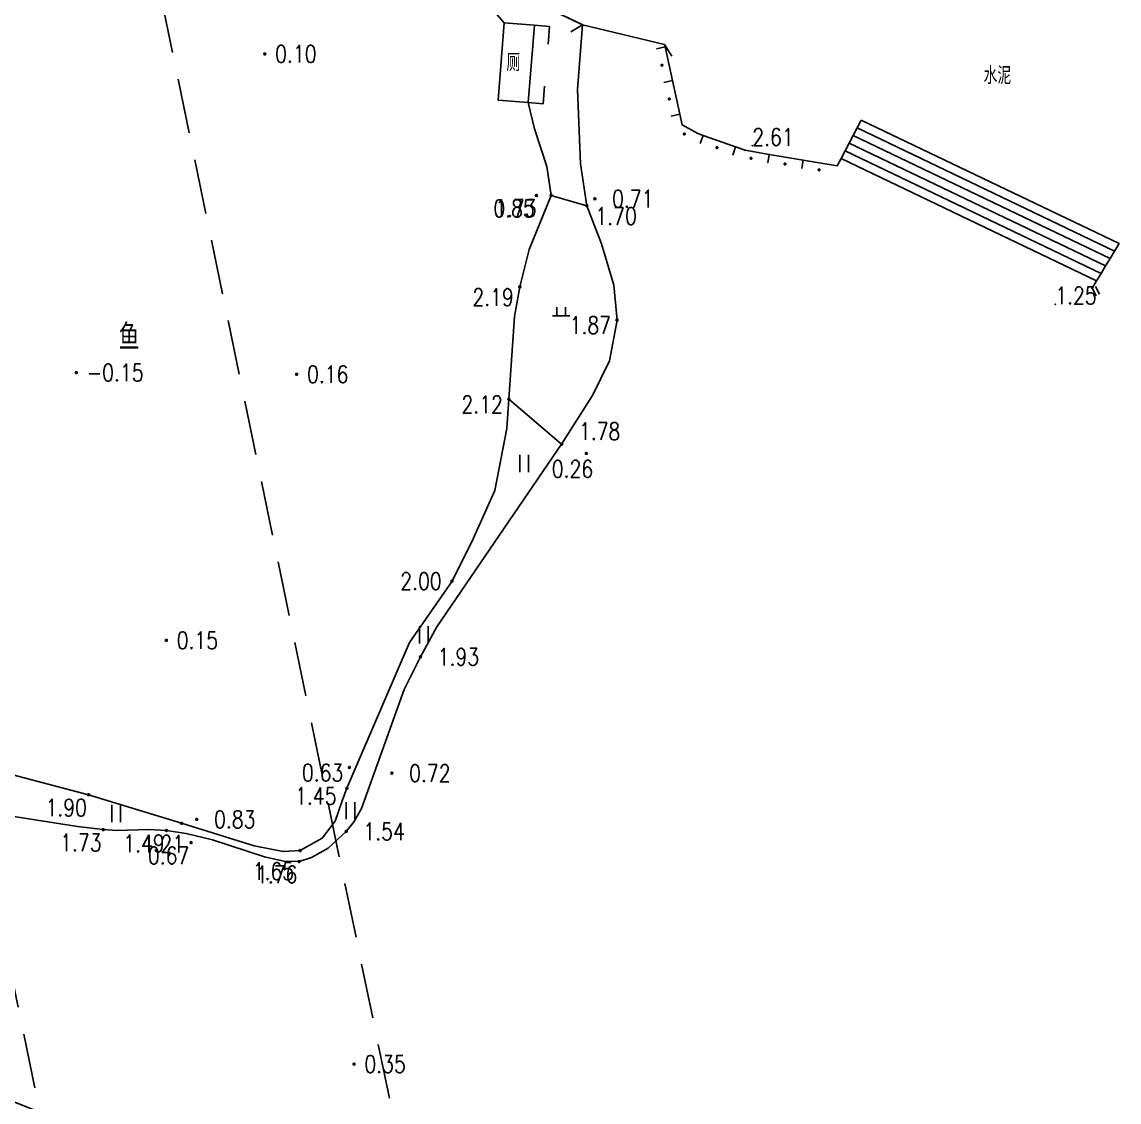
# Model space of a CAD drawing. Extents: x 500036 to 1001740, y 2543128 to 5086681.
# Drawn here: x 500827.8 to 500891.4, y 2543789.5 to 2543852.1 of the extents above; entities that cross this region are included whole.
import ezdxf
from ezdxf.enums import TextEntityAlignment as Align

# ---------------------------------------------------------------- set-up
doc = ezdxf.new("R2010")
doc.units = 0
doc.header["$LTSCALE"] = 0.5
doc.linetypes.add('CENTER', pattern=[50.8, 31.75, -6.35, 6.35, -6.35])
doc.linetypes.add('HIDDEN', pattern=[9.525, 6.35, -3.175])
doc.layers.get('0').update_dxf_attribs({"linetype": 'CONTINUOUS', "lineweight": 5})
for name, color, linetype in [('GCD', 8, 'CONTINUOUS'), ('L-河涌边线', 160, 'CONTINUOUS'), ('地形图', 8, 'CONTINUOUS')]:
    doc.layers.add(name, color=color, linetype=linetype)
doc.styles.add('HZ', font='romans.shx', dxfattribs={"width": 0.8, "bigfont": 'hztxt.shx'})
doc.linetypes.add('10421', pattern='A,2,[150,AAA.SHX,S=1,R=0,X=0,Y=1],1e-11', length=2)
doc.linetypes.add('1161', pattern='A,0,[149,AAA.SHX,S=0.15,R=0,X=0,Y=0],-1.6', length=1.6)

# ---------------------------------------------------------------- blocks, each defined once
blk = doc.blocks.new('GC200')
at = {"linetype": 'Continuous', "const_width": 0.2, "flags": 128}
blk.add_lwpolyline([(-0.1, 0, 1), (0.1, 0, 1)], format="xyb", close=True, dxfattribs=at)
blk = doc.blocks.new('gc121')
for p, q in [((-0.5, -1), (-0.5, 1)), ((0.5, -1), (0.5, 1))]:
    blk.add_line(p, q)
blk = doc.blocks.new('gc119')
for p, q in [((-1, 0), (1, 0)), ((-0.5, 1), (-0.5, 0)), ((0.5, 1), (0.5, 0))]:
    blk.add_line(p, q)

msp = doc.modelspace()

# ---------------------------------------------------------------- linework, layer by layer
at = {"layer": 'L-河涌边线', "linetype": 'HIDDEN'}
for points in [[(500849.141, 2543789.695), (500824.636, 2543907.953), (500832.14, 2544016.338), (500837.135, 2544079.62), (500821.772, 2544097.598), (500808.522, 2544098.63)], [(500829.557, 2543785.637), (500804.493, 2543906.59), (500812.194, 2544017.816), (500816.544, 2544072.929), (500811.953, 2544078.302), (500806.968, 2544078.69)]]:
    msp.add_lwpolyline(points, dxfattribs=at)
at = {"layer": '地形图', "linetype": 'Continuous', "const_width": 0.1, "flags": 128}
msp.add_lwpolyline([(500718.163, 2543932.969), (500723.117, 2543931.491), (500731.736, 2543928.522), (500747.856, 2543922.918), (500759.558, 2543918.497), (500769.382, 2543914.433), (500782.967, 2543908.79), (500789.252, 2543905.346), (500793.368, 2543902.529), (500801.015, 2543896.592), (500810.226, 2543889.894), (500816.108, 2543885.282), (500819.844, 2543881.332), (500823.339, 2543874.998), (500827.173, 2543870.653), (500832.327, 2543866.37), (500839.886, 2543861.653), (500846.987, 2543858.268), (500860.343, 2543851.928)], dxfattribs=at)
at = {"layer": '地形图', "linetype": '10421', "elevation": 2.195, "flags": 128}
msp.add_lwpolyline([(500853.217, 2543854.366), (500835.177, 2543862.446), (500828.205, 2543865.001), (500822.091, 2543866.728), (500820.627, 2543866.946), (500819.731, 2543866.658), (500818.723, 2543865.421), (500817.63, 2543862.936), (500814.345, 2543854.465), (500812.834, 2543850.475), (500810.037, 2543840.812), (500806.11, 2543828.506), (500805.727, 2543827.061), (500804.838, 2543822.68), (500804.572, 2543821.484), (500804.454, 2543820.243), (500804.763, 2543818.752), (500805.363, 2543817.456), (500806.181, 2543816.572), (500807.467, 2543815.699), (500811.048, 2543814.562), (500823.932, 2543809.334), (500831.71, 2543807.287), (500837.095, 2543805.632), (500841.314, 2543804.319), (500842.98, 2543803.988), (500843.969, 2543804.05), (500845.254, 2543804.769), (500846.002, 2543805.751), (500846.397, 2543806.937), (500846.68, 2543807.663), (500850.307, 2543816.108), (500852.774, 2543819.669), (500854.009, 2543822.113), (500855.249, 2543824.92), (500855.955, 2543828.514), (500856.069, 2543830.213), (500856.395, 2543835.008), (500856.705, 2543836.732), (500857.238, 2543838.892), (500858.524, 2543842.038), (500858.267, 2543843.708), (500857.558, 2543845.887), (500857.189, 2543847.422), (500855.442, 2543847.564), (500855.802, 2543852.036), (500854.822, 2543853.147)], close=True, dxfattribs=at)
at = {"layer": '地形图', "linetype": '10421', "flags": 128}
msp.add_lwpolyline([(500860.343, 2543851.928), (500860.047, 2543848.173), (500860.224, 2543843.871), (500860.586, 2543841.436), (500861.444, 2543839.235), (500862.157, 2543836.826), (500862.338, 2543834.809), (500861.901, 2543832.451), (500860.911, 2543830.439), (500859.128, 2543827.609), (500851.893, 2543817.011), (500850.945, 2543815.282), (500850.008, 2543813.394), (500847.518, 2543806.489), (500847.098, 2543805.734), (500846.64, 2543805.158), (500845.603, 2543804.195), (500844.63, 2543803.65), (500843.912, 2543803.41), (500843.033, 2543803.431), (500841.899, 2543803.694), (500838.886, 2543804.666), (500837.358, 2543805.028), (500836.219, 2543805.211), (500835.198, 2543805.278), (500833.319, 2543805.204), (500832.559, 2543805.261), (500831.069, 2543805.446), (500823.29, 2543806.657), (500820.881, 2543807.2), (500817.506, 2543808.162), (500813.685, 2543809.652), (500811.133, 2543811.063), (500810.562, 2543811.189), (500809.059, 2543811.24), (500806.627, 2543811.101), (500804.968, 2543810.83), (500804.108, 2543810.524), (500803.544, 2543810.028), (500802.875, 2543809.264), (500802.289, 2543808.208), (500801.898, 2543807.177), (500801.711, 2543806.174), (500801.722, 2543805.504), (500802.184, 2543804.167), (500802.293, 2543803.494), (500802.284, 2543802.744), (500802.173, 2543802.052), (500802.121, 2543801.759), (500802.038, 2543801.542), (500801.778, 2543801.351), (500798.924, 2543800.552), (500798.309, 2543800.226), (500798.148, 2543800.084), (500798.065, 2543799.938), (500797.985, 2543799.517), (500798.448, 2543797.098), (500798.544, 2543796.806), (500798.733, 2543796.507), (500798.851, 2543796.454), (500799.025, 2543796.436), (500799.182, 2543796.474), (500799.312, 2543796.541), (500800.273, 2543797.618), (500800.469, 2543797.754), (500800.737, 2543797.895), (500801.053, 2543797.953), (500801.388, 2543797.941), (500804.649, 2543797.386), (500805.832, 2543797.09), (500809.789, 2543795.991), (500814.45, 2543794.43), (500819.265, 2543792.747), (500823.708, 2543790.935), (500830.01, 2543788.428), (500830.42, 2543788.161), (500830.684, 2543787.752), (500830.717, 2543787.25), (500830.635, 2543786.574), (500828.876, 2543781.625), (500824.671, 2543771.397), (500823.392, 2543767.802), (500820.356, 2543759.78), (500819.801, 2543757.665), (500819.636, 2543756.3), (500819.695, 2543755.201), (500819.926, 2543753.871), (500820.289, 2543752.135), (500820.164, 2543750.426), (500819.733, 2543748.326), (500814.277, 2543735.818), (500812.157, 2543730.812), (500810.77, 2543727.398), (500810.197, 2543726.096), (500804.923, 2543715.593), (500801.135, 2543708.145), (500800.056, 2543706.559), (500799.568, 2543706.249), (500798.843, 2543705.997), (500797.404, 2543705.787), (500796.77, 2543705.817), (500796.121, 2543705.928), (500789.994, 2543708.502), (500787.543, 2543709.301), (500781.647, 2543711.482), (500775.489, 2543713.089), (500771.585, 2543714.053), (500760.307, 2543715.899), (500759.63, 2543715.908), (500759.318, 2543715.773), (500759.19, 2543715.596), (500759.132, 2543715.308), (500758.909, 2543712.025), (500758.852, 2543710.191), (500758.616, 2543704.913), (500758.641, 2543703.982), (500758.815, 2543703.42), (500759.291, 2543702.774), (500759.912, 2543702.198), (500760.502, 2543701.735), (500762.052, 2543700.977), (500767.871, 2543698.438), (500770.746, 2543697.33), (500775.392, 2543695.692), (500776.018, 2543695.527), (500776.429, 2543695.584), (500777.993, 2543696.026), (500778.308, 2543696.078), (500778.564, 2543696.038), (500778.801, 2543695.977), (500786.589, 2543693.437), (500788.881, 2543692.619), (500791.081, 2543691.701), (500793.057, 2543690.679), (500793.256, 2543690.443), (500793.444, 2543690.116), (500793.597, 2543689.678), (500793.583, 2543689.13), (500793.424, 2543688.696), (500792.696, 2543687.458), (500792.27, 2543686.532), (500789.308, 2543677.158), (500787.385, 2543672.284), (500786.233, 2543668.935), (500784.592, 2543662.504), (500783.42, 2543656.342), (500783.174, 2543653.102), (500783.306, 2543649.457), (500783.549, 2543647.984), (500784.91, 2543643.685), (500785.566, 2543641.799), (500786.043, 2543639.398), (500786.337, 2543637.109), (500786.169, 2543630.304), (500786.054, 2543629.794), (500785.868, 2543629.496), (500785.369, 2543629.434), (500784.87, 2543629.534), (500782.302, 2543630.056), (500780.179, 2543630.601), (500776.162, 2543631.868), (500773.51, 2543632.933), (500768.622, 2543635.33), (500764.488, 2543637.161), (500762.961, 2543637.683), (500760.591, 2543638.221), (500758.572, 2543638.617), (500757.477, 2543638.755), (500756.614, 2543638.711), (500754.644, 2543637.464), (500753.951, 2543637.222), (500749.75, 2543637.4), (500747.868, 2543637.509), (500747.238, 2543637.413), (500746.88, 2543637.207), (500746.726, 2543637.013), (500746.522, 2543636.579), (500746.314, 2543635.787), (500746.138, 2543635.303), (500745.946, 2543635.058), (500741.716, 2543632.814), (500739.79, 2543631.823), (500734.266, 2543628.917), (500733.774, 2543628.751), (500733.273, 2543628.674), (500733.04, 2543628.823), (500732.916, 2543629.01), (500732.441, 2543630.626), (500732.355, 2543630.78), (500732.197, 2543630.906), (500731.749, 2543631.013), (500731.241, 2543631.002), (500724.288, 2543630.447), (500712.949, 2543630.645), (500711.325, 2543630.634), (500700.435, 2543629.704), (500690.727, 2543628.745), (500688.358, 2543628.605), (500683.424, 2543628.311), (500679.368, 2543628.16), (500675.508, 2543628.369), (500672.672, 2543628.904), (500670.448, 2543629.513), (500669.135, 2543630.089), (500666.228, 2543631.331), (500663.88, 2543632.429), (500662.231, 2543633.593), (500661.28, 2543634.705), (500660.618, 2543636.077), (500659.469, 2543640.107), (500658.985, 2543641.512), (500658.469, 2543642.778), (500656.226, 2543646.444), (500655.177, 2543647.656), (500648.572, 2543653.759), (500648.131, 2543654.519), (500647.792, 2543655.337), (500647.668, 2543656.082), (500647.599, 2543656.926), (500648.349, 2543665.451), (500648.591, 2543668.017), (500648.598, 2543669.946), (500648.074, 2543678.756), (500648.063, 2543679.504), (500648.153, 2543680.673), (500648.66, 2543685.231), (500649.522, 2543690.364), (500649.605, 2543691.42), (500649.602, 2543692.247), (500649.394, 2543692.709), (500649.152, 2543693.058), (500639.722, 2543698.395), (500639.047, 2543698.96), (500638.606, 2543699.429), (500638.363, 2543700.114), (500638.123, 2543701.005), (500637.19, 2543705.892), (500637.056, 2543707.165), (500637.173, 2543709.494), (500637.972, 2543713.611), (500638.014, 2543714.168), (500637.897, 2543715.46), (500637.016, 2543719.21), (500636.885, 2543720.059), (500636.661, 2543722.165), (500636.162, 2543732.418), (500636.259, 2543733.964), (500636.438, 2543735.027), (500636.684, 2543735.902), (500637.752, 2543739.042), (500640.183, 2543744.392), (500644.069, 2543753.036), (500646.886, 2543758.268), (500646.946, 2543758.764), (500646.947, 2543759.128), (500646.805, 2543759.441), (500646.535, 2543759.695), (500644.538, 2543760.65)], dxfattribs=at)
at = {"layer": '地形图'}
for points in [[(500857.189, 2543847.422), (500855.442, 2543847.564), (500855.802, 2543852.036), (500857.551, 2543851.895), (500857.189, 2543847.422)], [(500858.34, 2543850.794), (500858.423, 2543851.824), (500857.551, 2543851.895)], [(500860.343, 2543851.928), (500859.661, 2543851.509)], [(500865.09, 2543850.79), (500860.343, 2543851.928)], [(500865.122, 2543850.645), (500864.633, 2543850.539)], [(500875.104, 2543843.743), (500873.133, 2543844.078), (500871.161, 2543844.414), (500869.763, 2543844.652), (500869.214, 2543844.846), (500867.329, 2543845.512), (500867.023, 2543845.62), (500866.107, 2543846.118), (500865.973, 2543846.737), (500865.547, 2543848.691), (500865.122, 2543850.645), (500865.091, 2543850.789), (500865.091, 2543850.79)], [(500865.091, 2543850.79), (500865.091, 2543850.789), (500865.509, 2543850.108)], [(500864.944, 2543849.533), (500864.949, 2543849.534), (500864.954, 2543849.534), (500864.959, 2543849.536), (500864.964, 2543849.538), (500864.969, 2543849.54), (500864.973, 2543849.543), (500864.977, 2543849.546), (500864.981, 2543849.55), (500864.984, 2543849.554), (500864.987, 2543849.558), (500864.989, 2543849.563), (500864.991, 2543849.568), (500864.993, 2543849.573), (500864.994, 2543849.578), (500864.994, 2543849.583), (500864.994, 2543849.589), (500864.993, 2543849.594), (500864.991, 2543849.599), (500864.989, 2543849.604), (500864.987, 2543849.608), (500864.984, 2543849.613), (500864.981, 2543849.617), (500864.979, 2543849.619), (500864.977, 2543849.62), (500864.973, 2543849.624), (500864.969, 2543849.627), (500864.964, 2543849.629), (500864.959, 2543849.631), (500864.954, 2543849.632), (500864.949, 2543849.633), (500864.944, 2543849.633), (500864.939, 2543849.633), (500864.933, 2543849.632), (500864.928, 2543849.631), (500864.923, 2543849.629), (500864.919, 2543849.627), (500864.914, 2543849.624), (500864.91, 2543849.62), (500864.907, 2543849.617), (500864.903, 2543849.613), (500864.901, 2543849.608), (500864.898, 2543849.604), (500864.896, 2543849.599), (500864.895, 2543849.594), (500864.894, 2543849.589), (500864.894, 2543849.583), (500864.894, 2543849.578), (500864.895, 2543849.573), (500864.896, 2543849.568), (500864.898, 2543849.563), (500864.901, 2543849.558), (500864.903, 2543849.554), (500864.907, 2543849.55), (500864.909, 2543849.548), (500864.91, 2543849.546), (500864.914, 2543849.543), (500864.919, 2543849.54), (500864.923, 2543849.538), (500864.928, 2543849.536), (500864.933, 2543849.534), (500864.939, 2543849.534), (500864.944, 2543849.533)], [(500864.909, 2543849.548), (500864.979, 2543849.619)], [(500865.547, 2543848.691), (500865.059, 2543848.585)], [(500857.189, 2543847.422), (500858.064, 2543847.352), (500858.137, 2543848.372)], [(500865.369, 2543847.579), (500865.374, 2543847.579), (500865.379, 2543847.58), (500865.385, 2543847.581), (500865.389, 2543847.583), (500865.394, 2543847.586), (500865.398, 2543847.589), (500865.403, 2543847.592), (500865.406, 2543847.596), (500865.41, 2543847.6), (500865.412, 2543847.604), (500865.415, 2543847.609), (500865.417, 2543847.614), (500865.418, 2543847.619), (500865.419, 2543847.624), (500865.419, 2543847.629), (500865.419, 2543847.634), (500865.418, 2543847.639), (500865.417, 2543847.645), (500865.415, 2543847.649), (500865.412, 2543847.654), (500865.41, 2543847.658), (500865.406, 2543847.663), (500865.404, 2543847.664), (500865.403, 2543847.666), (500865.398, 2543847.669), (500865.394, 2543847.672), (500865.389, 2543847.675), (500865.385, 2543847.677), (500865.379, 2543847.678), (500865.374, 2543847.679), (500865.369, 2543847.679), (500865.364, 2543847.679), (500865.359, 2543847.678), (500865.354, 2543847.677), (500865.349, 2543847.675), (500865.344, 2543847.672), (500865.34, 2543847.669), (500865.336, 2543847.666), (500865.332, 2543847.663), (500865.329, 2543847.658), (500865.326, 2543847.654), (500865.323, 2543847.649), (500865.322, 2543847.645), (500865.32, 2543847.639), (500865.319, 2543847.634), (500865.319, 2543847.629), (500865.319, 2543847.624), (500865.32, 2543847.619), (500865.322, 2543847.614), (500865.323, 2543847.609), (500865.326, 2543847.604), (500865.329, 2543847.6), (500865.332, 2543847.596), (500865.334, 2543847.594), (500865.336, 2543847.592), (500865.34, 2543847.589), (500865.344, 2543847.586), (500865.349, 2543847.583), (500865.354, 2543847.581), (500865.359, 2543847.58), (500865.364, 2543847.579), (500865.369, 2543847.579)], [(500865.334, 2543847.594), (500865.404, 2543847.664)], [(500865.973, 2543846.737), (500865.484, 2543846.631)], [(500875.104, 2543843.743), (500875.333, 2543844.182), (500875.565, 2543844.625), (500875.796, 2543845.068), (500876.028, 2543845.512), (500876.26, 2543845.955), (500876.491, 2543846.398)], [(500876.26, 2543845.955), (500891.18, 2543838.808)], [(500876.491, 2543846.398), (500891.44, 2543839.24)], [(500866.238, 2543845.542), (500866.243, 2543845.542), (500866.249, 2543845.543), (500866.254, 2543845.544), (500866.259, 2543845.546), (500866.263, 2543845.548), (500866.268, 2543845.551), (500866.272, 2543845.554), (500866.275, 2543845.558), (500866.279, 2543845.562), (500866.281, 2543845.566), (500866.284, 2543845.571), (500866.286, 2543845.576), (500866.287, 2543845.581), (500866.288, 2543845.586), (500866.288, 2543845.591), (500866.288, 2543845.597), (500866.287, 2543845.602), (500866.286, 2543845.607), (500866.284, 2543845.612), (500866.281, 2543845.616), (500866.279, 2543845.621), (500866.275, 2543845.625), (500866.274, 2543845.627), (500866.272, 2543845.629), (500866.268, 2543845.632), (500866.263, 2543845.635), (500866.259, 2543845.637), (500866.254, 2543845.639), (500866.249, 2543845.64), (500866.243, 2543845.641), (500866.238, 2543845.641), (500866.233, 2543845.641), (500866.228, 2543845.64), (500866.223, 2543845.639), (500866.218, 2543845.637), (500866.213, 2543845.635), (500866.209, 2543845.632), (500866.205, 2543845.629), (500866.201, 2543845.625), (500866.198, 2543845.621), (500866.195, 2543845.616), (500866.192, 2543845.612), (500866.191, 2543845.607), (500866.189, 2543845.602), (500866.188, 2543845.597), (500866.188, 2543845.591), (500866.188, 2543845.586), (500866.189, 2543845.581), (500866.191, 2543845.576), (500866.192, 2543845.571), (500866.195, 2543845.566), (500866.198, 2543845.562), (500866.201, 2543845.558), (500866.203, 2543845.556), (500866.205, 2543845.554), (500866.209, 2543845.551), (500866.213, 2543845.548), (500866.218, 2543845.546), (500866.223, 2543845.544), (500866.228, 2543845.543), (500866.233, 2543845.542), (500866.238, 2543845.542)], [(500866.203, 2543845.556), (500866.274, 2543845.627)], [(500867.329, 2543845.512), (500867.162, 2543845.041)], [(500876.028, 2543845.512), (500890.919, 2543838.376)], [(500868.138, 2543844.752), (500868.143, 2543844.752), (500868.149, 2543844.753), (500868.154, 2543844.754), (500868.159, 2543844.756), (500868.163, 2543844.758), (500868.168, 2543844.761), (500868.172, 2543844.765), (500868.175, 2543844.768), (500868.179, 2543844.772), (500868.182, 2543844.777), (500868.184, 2543844.781), (500868.186, 2543844.786), (500868.187, 2543844.791), (500868.188, 2543844.797), (500868.188, 2543844.802), (500868.188, 2543844.807), (500868.187, 2543844.812), (500868.186, 2543844.817), (500868.184, 2543844.822), (500868.182, 2543844.827), (500868.179, 2543844.831), (500868.175, 2543844.835), (500868.174, 2543844.837), (500868.172, 2543844.839), (500868.168, 2543844.842), (500868.163, 2543844.845), (500868.159, 2543844.847), (500868.154, 2543844.849), (500868.149, 2543844.851), (500868.143, 2543844.851), (500868.138, 2543844.852), (500868.133, 2543844.851), (500868.128, 2543844.851), (500868.123, 2543844.849), (500868.118, 2543844.847), (500868.113, 2543844.845), (500868.109, 2543844.842), (500868.105, 2543844.839), (500868.101, 2543844.835), (500868.098, 2543844.831), (500868.095, 2543844.827), (500868.093, 2543844.822), (500868.091, 2543844.817), (500868.089, 2543844.812), (500868.089, 2543844.807), (500868.088, 2543844.802), (500868.089, 2543844.797), (500868.089, 2543844.791), (500868.091, 2543844.786), (500868.093, 2543844.781), (500868.095, 2543844.777), (500868.098, 2543844.772), (500868.101, 2543844.768), (500868.103, 2543844.766), (500868.105, 2543844.765), (500868.109, 2543844.761), (500868.113, 2543844.758), (500868.118, 2543844.756), (500868.123, 2543844.754), (500868.128, 2543844.753), (500868.133, 2543844.752), (500868.138, 2543844.752)], [(500868.103, 2543844.766), (500868.174, 2543844.837)], [(500869.214, 2543844.846), (500869.048, 2543844.374)], [(500875.796, 2543845.068), (500890.658, 2543837.943)], [(500870.108, 2543844.137), (500870.113, 2543844.138), (500870.119, 2543844.139), (500870.124, 2543844.14), (500870.128, 2543844.142), (500870.133, 2543844.144), (500870.138, 2543844.147), (500870.142, 2543844.15), (500870.145, 2543844.154), (500870.149, 2543844.158), (500870.151, 2543844.162), (500870.154, 2543844.167), (500870.156, 2543844.172), (500870.157, 2543844.177), (500870.158, 2543844.182), (500870.158, 2543844.187), (500870.158, 2543844.193), (500870.157, 2543844.198), (500870.156, 2543844.203), (500870.154, 2543844.208), (500870.151, 2543844.212), (500870.149, 2543844.217), (500870.145, 2543844.221), (500870.143, 2543844.223), (500870.142, 2543844.225), (500870.138, 2543844.228), (500870.133, 2543844.231), (500870.128, 2543844.233), (500870.124, 2543844.235), (500870.119, 2543844.236), (500870.113, 2543844.237), (500870.108, 2543844.237), (500870.103, 2543844.237), (500870.098, 2543844.236), (500870.093, 2543844.235), (500870.088, 2543844.233), (500870.083, 2543844.231), (500870.079, 2543844.228), (500870.075, 2543844.225), (500870.071, 2543844.221), (500870.068, 2543844.217), (500870.065, 2543844.212), (500870.062, 2543844.208), (500870.061, 2543844.203), (500870.059, 2543844.198), (500870.058, 2543844.193), (500870.058, 2543844.187), (500870.058, 2543844.182), (500870.059, 2543844.177), (500870.061, 2543844.172), (500870.062, 2543844.167), (500870.065, 2543844.162), (500870.068, 2543844.158), (500870.071, 2543844.154), (500870.073, 2543844.152), (500870.075, 2543844.15), (500870.079, 2543844.147), (500870.083, 2543844.144), (500870.088, 2543844.142), (500870.093, 2543844.14), (500870.098, 2543844.139), (500870.103, 2543844.138), (500870.108, 2543844.137)], [(500870.073, 2543844.152), (500870.143, 2543844.223)], [(500871.161, 2543844.414), (500871.077, 2543843.921)], [(500873.133, 2543844.078), (500873.049, 2543843.585)], [(500875.333, 2543844.182), (500890.136, 2543837.078)], [(500875.565, 2543844.625), (500890.397, 2543837.511)], [(500872.08, 2543843.802), (500872.085, 2543843.802), (500872.09, 2543843.803), (500872.095, 2543843.804), (500872.1, 2543843.806), (500872.105, 2543843.809), (500872.109, 2543843.811), (500872.113, 2543843.815), (500872.117, 2543843.818), (500872.12, 2543843.822), (500872.123, 2543843.827), (500872.125, 2543843.831), (500872.127, 2543843.836), (500872.129, 2543843.841), (500872.129, 2543843.847), (500872.13, 2543843.852), (500872.129, 2543843.857), (500872.129, 2543843.862), (500872.127, 2543843.867), (500872.125, 2543843.872), (500872.123, 2543843.877), (500872.12, 2543843.881), (500872.117, 2543843.885), (500872.115, 2543843.887), (500872.113, 2543843.889), (500872.109, 2543843.892), (500872.105, 2543843.895), (500872.1, 2543843.897), (500872.095, 2543843.899), (500872.09, 2543843.901), (500872.085, 2543843.901), (500872.08, 2543843.902), (500872.075, 2543843.901), (500872.069, 2543843.901), (500872.064, 2543843.899), (500872.059, 2543843.897), (500872.055, 2543843.895), (500872.05, 2543843.892), (500872.046, 2543843.889), (500872.043, 2543843.885), (500872.039, 2543843.881), (500872.036, 2543843.877), (500872.034, 2543843.872), (500872.032, 2543843.867), (500872.031, 2543843.862), (500872.03, 2543843.857), (500872.03, 2543843.852), (500872.03, 2543843.847), (500872.031, 2543843.841), (500872.032, 2543843.836), (500872.034, 2543843.831), (500872.036, 2543843.827), (500872.039, 2543843.822), (500872.043, 2543843.818), (500872.044, 2543843.817), (500872.046, 2543843.815), (500872.05, 2543843.811), (500872.055, 2543843.809), (500872.059, 2543843.806), (500872.064, 2543843.804), (500872.069, 2543843.803), (500872.075, 2543843.802), (500872.08, 2543843.802)], [(500872.044, 2543843.817), (500872.115, 2543843.887)], [(500874.051, 2543843.466), (500874.057, 2543843.466), (500874.062, 2543843.467), (500874.067, 2543843.469), (500874.072, 2543843.47), (500874.076, 2543843.473), (500874.081, 2543843.476), (500874.085, 2543843.479), (500874.089, 2543843.483), (500874.092, 2543843.487), (500874.095, 2543843.491), (500874.097, 2543843.496), (500874.099, 2543843.501), (500874.1, 2543843.506), (500874.101, 2543843.511), (500874.101, 2543843.516), (500874.101, 2543843.521), (500874.1, 2543843.527), (500874.099, 2543843.532), (500874.097, 2543843.537), (500874.095, 2543843.541), (500874.092, 2543843.546), (500874.089, 2543843.55), (500874.087, 2543843.552), (500874.085, 2543843.553), (500874.081, 2543843.557), (500874.076, 2543843.559), (500874.072, 2543843.562), (500874.067, 2543843.564), (500874.062, 2543843.565), (500874.057, 2543843.566), (500874.051, 2543843.566), (500874.046, 2543843.566), (500874.041, 2543843.565), (500874.036, 2543843.564), (500874.031, 2543843.562), (500874.026, 2543843.559), (500874.022, 2543843.557), (500874.018, 2543843.553), (500874.014, 2543843.55), (500874.011, 2543843.546), (500874.008, 2543843.541), (500874.006, 2543843.537), (500874.004, 2543843.532), (500874.003, 2543843.527), (500874.002, 2543843.521), (500874.001, 2543843.516), (500874.002, 2543843.511), (500874.003, 2543843.506), (500874.004, 2543843.501), (500874.006, 2543843.496), (500874.008, 2543843.491), (500874.011, 2543843.487), (500874.014, 2543843.483), (500874.016, 2543843.481), (500874.018, 2543843.479), (500874.022, 2543843.476), (500874.026, 2543843.473), (500874.031, 2543843.47), (500874.036, 2543843.469), (500874.041, 2543843.467), (500874.046, 2543843.466), (500874.051, 2543843.466)], [(500874.016, 2543843.481), (500874.087, 2543843.552)], [(500891.44, 2543839.24), (500891.18, 2543838.808), (500890.919, 2543838.376), (500890.658, 2543837.943), (500890.397, 2543837.511), (500890.136, 2543837.078), (500889.878, 2543836.65)], [(500889.878, 2543836.65), (500890.108, 2543836.206)], [(500890.067, 2543836.748), (500890.298, 2543836.304)]]:
    msp.add_lwpolyline(points, dxfattribs=at)
at = {"layer": '地形图', "linetype": '1161', "flags": 128}
for points, elevation in [([(500858.524, 2543842.038), (500860.586, 2543841.436)], 1.726), ([(500856.069, 2543830.213), (500859.128, 2543827.609)], 2.116)]:
    msp.add_lwpolyline(points, dxfattribs=dict(at, elevation=elevation))
at = {"layer": '地形图', "ltscale": 10}
for p in [(500869.763, 2543844.652), (500889.878, 2543836.65)]:
    msp.add_point(p, dxfattribs=at)
at = {"layer": '地形图', "linetype": 'CENTER'}
for p in [(500870.179, 2543844.917, 2.61), (500887.742, 2543835.726, 1.25)]:
    msp.add_point(p, dxfattribs=at)

# ---------------------------------------------------------------- block references
at = {"layer": '地形图', "linetype": 'Continuous'}
ref = msp.add_blockref('GC200', (500841.923, 2543850.238, 0.1), dxfattribs=dict(at, xscale=0.5, yscale=0.5, zscale=0.5))
ref.add_attrib('height', '0.10', dxfattribs={"layer": 'GCD', "linetype": 'Continuous', "height": 1, "style": 'HZ', "width": 0.8}).set_placement((500842.523, 2543850.238, 0.1), align=Align.MIDDLE_LEFT)
ref = msp.add_blockref('GC200', (500857.668, 2543842.027, 0.853), dxfattribs=dict(at, xscale=0.5, yscale=0.5, zscale=0.5))
ref.add_attrib('height', '0.85', dxfattribs={"layer": 'GCD', "linetype": 'Continuous', "height": 1, "style": 'HZ', "width": 0.8}).set_placement((500855.168, 2543841.277, 0.85), align=Align.MIDDLE_LEFT)
ref = msp.add_blockref('GC200', (500858.524, 2543842.038, 1.726), dxfattribs=dict(at, xscale=0.5, yscale=0.5, zscale=0.5))
ref.add_attrib('height', '1.73', dxfattribs={"layer": 'GCD', "linetype": 'Continuous', "height": 1, "style": 'HZ', "width": 0.8}).set_placement((500855.274, 2543841.288, 1.73), align=Align.MIDDLE_LEFT)
ref = msp.add_blockref('GC200', (500861.054, 2543841.838, 0.714), dxfattribs=dict(at, xscale=0.5, yscale=0.5, zscale=0.5))
ref.add_attrib('height', '0.71', dxfattribs={"layer": 'GCD', "linetype": 'Continuous', "height": 1, "style": 'HZ', "width": 0.8}).set_placement((500862.054, 2543841.838, 0.71), align=Align.MIDDLE_LEFT)
ref = msp.add_blockref('GC200', (500860.586, 2543841.436, 1.696), dxfattribs=dict(at, xscale=0.5, yscale=0.5, zscale=0.5))
ref.add_attrib('height', '1.70', dxfattribs={"layer": 'GCD', "linetype": 'Continuous', "height": 1, "style": 'HZ', "width": 0.8}).set_placement((500861.086, 2543840.836, 1.7), align=Align.MIDDLE_LEFT)
ref = msp.add_blockref('GC200', (500856.705, 2543836.732, 2.185), dxfattribs=dict(at, xscale=0.5, yscale=0.5, zscale=0.5))
ref.add_attrib('height', '2.19', dxfattribs={"layer": 'GCD', "linetype": 'Continuous', "height": 1, "style": 'HZ', "width": 0.8}).set_placement((500853.955, 2543836.132, 2.19), align=Align.MIDDLE_LEFT)
at = {"layer": '地形图', "linetype": 'Continuous', "xscale": 0.5, "yscale": 0.5}
for name, p in [('gc119', (500859.102, 2543835.055)), ('gc121', (500856.95, 2543826.483)), ('gc121', (500851.138, 2543816.553)), ('gc121', (500833.311, 2543806.196)), ('gc121', (500846.888, 2543806.359))]:
    msp.add_blockref(name, p, dxfattribs=at)
at = {"layer": '地形图', "linetype": 'Continuous'}
ref = msp.add_blockref('GC200', (500862.338, 2543834.809, 1.868), dxfattribs=dict(at, xscale=0.5, yscale=0.5, zscale=0.5))
ref.add_attrib('height', '1.87', dxfattribs={"layer": 'GCD', "linetype": 'Continuous', "height": 1, "style": 'HZ', "width": 0.8}).set_placement((500859.588, 2543834.509, 1.87), align=Align.MIDDLE_LEFT)
ref = msp.add_blockref('GC200', (500831.003, 2543831.762, -0.15), dxfattribs=dict(at, xscale=0.5, yscale=0.5, zscale=0.5))
ref.add_attrib('height', '-0.15', dxfattribs={"layer": 'GCD', "linetype": 'Continuous', "height": 1, "style": 'HZ', "width": 0.8}).set_placement((500831.603, 2543831.762, -0.15), align=Align.MIDDLE_LEFT)
ref = msp.add_blockref('GC200', (500843.768, 2543831.661, 0.16), dxfattribs=dict(at, xscale=0.5, yscale=0.5, zscale=0.5))
ref.add_attrib('height', '0.16', dxfattribs={"layer": 'GCD', "linetype": 'Continuous', "height": 1, "style": 'HZ', "width": 0.8}).set_placement((500844.368, 2543831.661, 0.16), align=Align.MIDDLE_LEFT)
ref = msp.add_blockref('GC200', (500856.069, 2543830.213, 2.116), dxfattribs=dict(at, xscale=0.5, yscale=0.5, zscale=0.5))
ref.add_attrib('height', '2.12', dxfattribs={"layer": 'GCD', "linetype": 'Continuous', "height": 1, "style": 'HZ', "width": 0.8}).set_placement((500853.319, 2543829.913, 2.12), align=Align.MIDDLE_LEFT)
ref = msp.add_blockref('GC200', (500859.128, 2543827.609, 1.782), dxfattribs=dict(at, xscale=0.5, yscale=0.5, zscale=0.5))
ref.add_attrib('height', '1.78', dxfattribs={"layer": 'GCD', "linetype": 'Continuous', "height": 1, "style": 'HZ', "width": 0.8}).set_placement((500860.128, 2543828.359, 1.78), align=Align.MIDDLE_LEFT)
ref = msp.add_blockref('GC200', (500860.558, 2543827.074, 0.258), dxfattribs=dict(at, xscale=0.5, yscale=0.5, zscale=0.5))
ref.add_attrib('height', '0.26', dxfattribs={"layer": 'GCD', "linetype": 'Continuous', "height": 1, "style": 'HZ', "width": 0.8}).set_placement((500858.558, 2543826.174, 0.26), align=Align.MIDDLE_LEFT)
ref = msp.add_blockref('GC200', (500852.774, 2543819.669, 1.998), dxfattribs=dict(at, xscale=0.5, yscale=0.5, zscale=0.5))
ref.add_attrib('height', '2.00', dxfattribs={"layer": 'GCD', "linetype": 'Continuous', "height": 1, "style": 'HZ', "width": 0.8}).set_placement((500849.774, 2543819.669, 2), align=Align.MIDDLE_LEFT)
ref = msp.add_blockref('GC200', (500836.214, 2543816.237, 0.15), dxfattribs=dict(at, xscale=0.5, yscale=0.5, zscale=0.5))
ref.add_attrib('height', '0.15', dxfattribs={"layer": 'GCD', "linetype": 'Continuous', "height": 1, "style": 'HZ', "width": 0.8}).set_placement((500836.814, 2543816.237, 0.15), align=Align.MIDDLE_LEFT)
ref = msp.add_blockref('GC200', (500850.945, 2543815.282, 1.93), dxfattribs=dict(at, xscale=0.5, yscale=0.5, zscale=0.5))
ref.add_attrib('height', '1.93', dxfattribs={"layer": 'GCD', "linetype": 'Continuous', "height": 1, "style": 'HZ', "width": 0.8}).set_placement((500851.945, 2543815.282, 1.93), align=Align.MIDDLE_LEFT)
ref = msp.add_blockref('GC200', (500846.824, 2543808.866, 0.625), dxfattribs=dict(at, xscale=0.5, yscale=0.5, zscale=0.5))
ref.add_attrib('height', '0.63', dxfattribs={"layer": 'GCD', "linetype": 'Continuous', "height": 1, "style": 'HZ', "width": 0.8}).set_placement((500844.074, 2543808.566, 0.63), align=Align.MIDDLE_LEFT)
ref = msp.add_blockref('GC200', (500849.289, 2543808.536, 0.724), dxfattribs=dict(at, xscale=0.5, yscale=0.5, zscale=0.5))
ref.add_attrib('height', '0.72', dxfattribs={"layer": 'GCD', "linetype": 'Continuous', "height": 1, "style": 'HZ', "width": 0.8}).set_placement((500850.289, 2543808.536, 0.72), align=Align.MIDDLE_LEFT)
ref = msp.add_blockref('GC200', (500846.68, 2543807.663, 1.449), dxfattribs=dict(at, xscale=0.5, yscale=0.5, zscale=0.5))
ref.add_attrib('height', '1.45', dxfattribs={"layer": 'GCD', "linetype": 'Continuous', "height": 1, "style": 'HZ', "width": 0.8}).set_placement((500843.68, 2543807.213, 1.45), align=Align.MIDDLE_LEFT)
ref = msp.add_blockref('GC200', (500831.71, 2543807.287, 1.895), dxfattribs=dict(at, xscale=0.5, yscale=0.5, zscale=0.5))
ref.add_attrib('height', '1.90', dxfattribs={"layer": 'GCD', "linetype": 'Continuous', "height": 1, "style": 'HZ', "width": 0.8}).set_placement((500829.21, 2543806.537, 1.9), align=Align.MIDDLE_LEFT)
ref = msp.add_blockref('GC200', (500837.979, 2543805.854, 0.827), dxfattribs=dict(at, xscale=0.5, yscale=0.5, zscale=0.5))
ref.add_attrib('height', '0.83', dxfattribs={"layer": 'GCD', "linetype": 'Continuous', "height": 1, "style": 'HZ', "width": 0.8}).set_placement((500838.979, 2543805.854, 0.83), align=Align.MIDDLE_LEFT)
ref = msp.add_blockref('GC200', (500832.559, 2543805.261, 1.729), dxfattribs=dict(at, xscale=0.5, yscale=0.5, zscale=0.5))
ref.add_attrib('height', '1.73', dxfattribs={"layer": 'GCD', "linetype": 'Continuous', "height": 1, "style": 'HZ', "width": 0.8}).set_placement((500830.059, 2543804.511, 1.73), align=Align.MIDDLE_LEFT)
ref = msp.add_blockref('GC200', (500836.219, 2543805.211, 1.493), dxfattribs=dict(at, xscale=0.5, yscale=0.5, zscale=0.5))
ref.add_attrib('height', '1.49', dxfattribs={"layer": 'GCD', "linetype": 'Continuous', "height": 1, "style": 'HZ', "width": 0.8}).set_placement((500833.719, 2543804.461, 1.49), align=Align.MIDDLE_LEFT)
ref = msp.add_blockref('GC200', (500837.095, 2543805.632, 1.208), dxfattribs=dict(at, xscale=0.5, yscale=0.5, zscale=0.5))
ref.add_attrib('height', '1.21', dxfattribs={"layer": 'GCD', "linetype": 'Continuous', "height": 1, "style": 'HZ', "width": 0.8}).set_placement((500834.845, 2543804.432, 1.21), align=Align.MIDDLE_LEFT)
ref = msp.add_blockref('GC200', (500846.64, 2543805.158, 1.541), dxfattribs=dict(at, xscale=0.5, yscale=0.5, zscale=0.5))
ref.add_attrib('height', '1.54', dxfattribs={"layer": 'GCD', "linetype": 'Continuous', "height": 1, "style": 'HZ', "width": 0.8}).set_placement((500847.64, 2543805.158, 1.54), align=Align.MIDDLE_LEFT)
ref = msp.add_blockref('GC200', (500837.648, 2543804.511, 0.674), dxfattribs=dict(at, xscale=0.5, yscale=0.5, zscale=0.5))
ref.add_attrib('height', '0.67', dxfattribs={"layer": 'GCD', "linetype": 'Continuous', "height": 1, "style": 'HZ', "width": 0.8}).set_placement((500835.148, 2543803.761, 0.67), align=Align.MIDDLE_LEFT)
ref = msp.add_blockref('GC200', (500843.969, 2543804.05, 1.652), dxfattribs=dict(at, xscale=0.5, yscale=0.5, zscale=0.5))
ref.add_attrib('height', '1.65', dxfattribs={"layer": 'GCD', "linetype": 'Continuous', "height": 1, "style": 'HZ', "width": 0.8}).set_placement((500841.219, 2543802.85, 1.65), align=Align.MIDDLE_LEFT)
ref = msp.add_blockref('GC200', (500843.912, 2543803.41, 1.762), dxfattribs=dict(at, xscale=0.5, yscale=0.5, zscale=0.5))
ref.add_attrib('height', '1.76', dxfattribs={"layer": 'GCD', "linetype": 'Continuous', "height": 1, "style": 'HZ', "width": 0.8}).set_placement((500841.412, 2543802.66, 1.76), align=Align.MIDDLE_LEFT)
ref = msp.add_blockref('GC200', (500847.098, 2543791.666, 0.35), dxfattribs=dict(at, xscale=0.5, yscale=0.5, zscale=0.5))
ref.add_attrib('height', '0.35', dxfattribs={"layer": 'GCD', "linetype": 'Continuous', "height": 1, "style": 'HZ', "width": 0.8}).set_placement((500847.698, 2543791.666, 0.35), align=Align.MIDDLE_LEFT)

# ---------------------------------------------------------------- texts
at = {"layer": '地形图', "ltscale": 10, "style": 'HZ', "width": 0.8}
for s, p in [('厕', (500855.927, 2543849.238)), ('水泥', (500883.585, 2543848.487)), ('2.61', (500870.179, 2543844.917)), ('1.25', (500887.742, 2543835.726))]:
    msp.add_text(s, height=1, dxfattribs=at).set_placement(p)
at = {"layer": '地形图', "linetype": '10421', "style": 'HZ', "width": 0.8}
msp.add_text('鱼', height=1.5, dxfattribs=at).set_placement((500834.055, 2543833.904), align=Align.MIDDLE)

doc.saveas('drawing.dxf')
